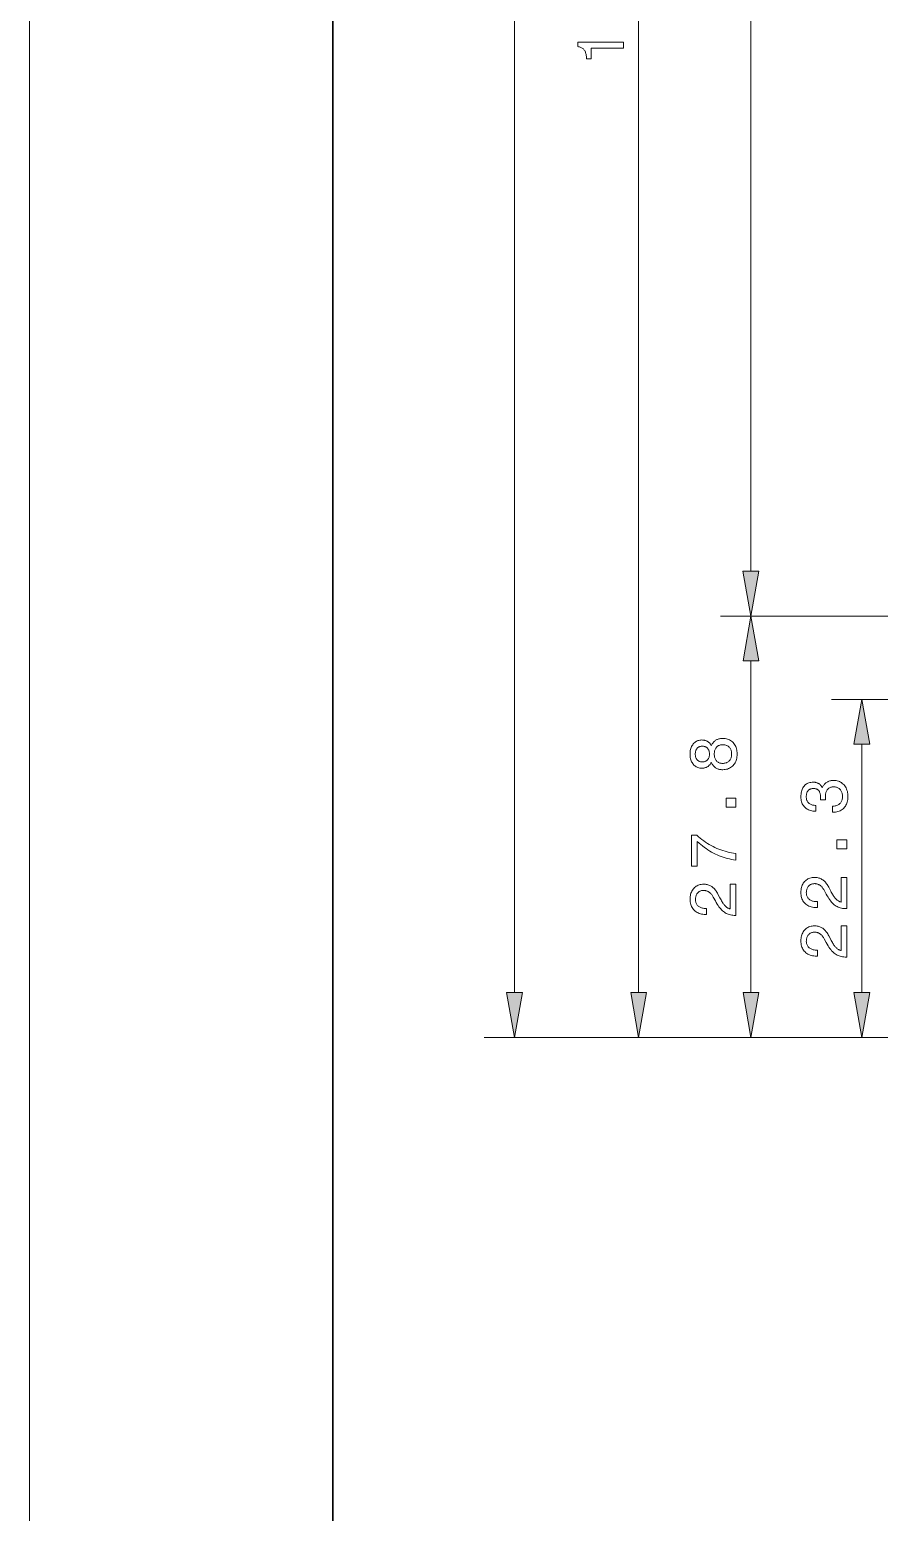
# Model space of a CAD drawing. Extents: x 0 to 297, y 0 to 420.
# Drawn here: x 0 to 56, y 112.9 to 210.7 of the extents above; entities that cross this region are included whole.
import ezdxf

# ---------------------------------------------------------------- set-up
doc = ezdxf.new("R2010")
doc.units = 0

msp = doc.modelspace()

# ---------------------------------------------------------------- linework, layer by layer
at = {"lineweight": 13}
for p, q in [((0, 420), (0, 0)), ((31.983, 147.178), (31.983, 390.269)), ((40.167, 147.178), (40.167, 284.769)), ((47.568, 174.978), (47.568, 277.269)), ((66.799, 172.023), (45.568, 172.023)), ((66.799, 172.023), (45.578, 172.023)), ((47.578, 147.178), (47.578, 169.069)), ((74.26, 144.223), (29.983, 144.223)), ((74.26, 144.223), (38.167, 144.223)), ((74.26, 144.223), (45.578, 144.223)), ((74.26, 144.223), (52.891, 144.223))]:
    msp.add_line(p, q, dxfattribs=at)
at = {"color": 3, "lineweight": 30}
msp.add_line((20.001, 415), (20.001, 5), dxfattribs=at)
at = {"lineweight": 13, "ltscale": 0.335209}
msp.add_line((66.299, 166.523), (52.891, 166.523), dxfattribs=at)
at = {"lineweight": 13, "ltscale": 0.409779}
msp.add_line((54.891, 147.178), (54.891, 163.569), dxfattribs=at)
at = {"lineweight": 13}
for points in [[(39.167, 209.498), (37.034, 209.498), (37.034, 208.798), (36.728, 208.798), (36.726, 208.873), (36.72, 208.944), (36.713, 209.011), (36.702, 209.075), (36.689, 209.134), (36.674, 209.189), (36.656, 209.241), (36.635, 209.288), (36.612, 209.332), (36.586, 209.371), (36.557, 209.407), (36.525, 209.44), (36.489, 209.47), (36.451, 209.497), (36.409, 209.521), (36.363, 209.542), (36.314, 209.56), (36.262, 209.575), (36.207, 209.588), (36.148, 209.597), (36.148, 209.89), (39.167, 209.89)], [(47.047, 174.978), (47.568, 172.023), (48.089, 174.978)], [(48.099, 169.069), (47.578, 172.023), (47.057, 169.069)], [(55.412, 163.569), (54.891, 166.523), (54.37, 163.569)], [(44.963, 162.382), (44.944, 162.344), (44.924, 162.307), (44.903, 162.272), (44.88, 162.239), (44.856, 162.209), (44.831, 162.18), (44.804, 162.153), (44.776, 162.129), (44.747, 162.106), (44.716, 162.085), (44.684, 162.066), (44.651, 162.049), (44.616, 162.034), (44.58, 162.021), (44.542, 162.011), (44.503, 162.002), (44.463, 161.995), (44.421, 161.99), (44.378, 161.987), (44.333, 161.986), (44.265, 161.988), (44.2, 161.996), (44.138, 162.009), (44.078, 162.027), (44.021, 162.05), (43.967, 162.079), (43.915, 162.112), (43.865, 162.151), (43.818, 162.195), (43.774, 162.244), (43.733, 162.297), (43.697, 162.354), (43.664, 162.413), (43.636, 162.476), (43.613, 162.542), (43.593, 162.611), (43.578, 162.683), (43.568, 162.758), (43.561, 162.836), (43.559, 162.918), (43.561, 163), (43.568, 163.078), (43.578, 163.154), (43.593, 163.226), (43.613, 163.295), (43.636, 163.361), (43.664, 163.423), (43.697, 163.482), (43.733, 163.538), (43.774, 163.591), (43.818, 163.64), (43.865, 163.683), (43.915, 163.722), (43.967, 163.755), (44.021, 163.783), (44.078, 163.806), (44.138, 163.824), (44.2, 163.837), (44.265, 163.845), (44.333, 163.847), (44.378, 163.846), (44.422, 163.844), (44.464, 163.839), (44.505, 163.832), (44.544, 163.823), (44.582, 163.812), (44.618, 163.8), (44.653, 163.785), (44.687, 163.769), (44.719, 163.75), (44.749, 163.73), (44.778, 163.707), (44.806, 163.683), (44.833, 163.656), (44.858, 163.628), (44.881, 163.597), (44.904, 163.564), (44.925, 163.529), (44.945, 163.492), (44.963, 163.453), (44.983, 163.501), (45.004, 163.547), (45.028, 163.59), (45.053, 163.631), (45.081, 163.67), (45.11, 163.706), (45.141, 163.739), (45.175, 163.77), (45.21, 163.799), (45.248, 163.825), (45.287, 163.849), (45.328, 163.87), (45.371, 163.889), (45.415, 163.906), (45.461, 163.919), (45.509, 163.931), (45.559, 163.939), (45.61, 163.946), (45.663, 163.949), (45.718, 163.951), (45.802, 163.948), (45.884, 163.94), (45.961, 163.926), (46.036, 163.906), (46.106, 163.881), (46.173, 163.85), (46.237, 163.814), (46.297, 163.772), (46.354, 163.724), (46.407, 163.671), (46.456, 163.614), (46.5, 163.552), (46.538, 163.486), (46.572, 163.417), (46.6, 163.343), (46.623, 163.266), (46.641, 163.185), (46.654, 163.1), (46.662, 163.011), (46.664, 162.918), (46.662, 162.825), (46.654, 162.736), (46.641, 162.651), (46.623, 162.57), (46.6, 162.492), (46.572, 162.419), (46.538, 162.35), (46.5, 162.284), (46.456, 162.223), (46.407, 162.165), (46.354, 162.112), (46.297, 162.065), (46.237, 162.023), (46.173, 161.987), (46.106, 161.956), (46.036, 161.931), (45.961, 161.912), (45.884, 161.898), (45.802, 161.89), (45.718, 161.887), (45.663, 161.888), (45.61, 161.892), (45.559, 161.898), (45.509, 161.907), (45.461, 161.918), (45.415, 161.932), (45.371, 161.948), (45.328, 161.967), (45.287, 161.988), (45.248, 162.012), (45.21, 162.038), (45.175, 162.067), (45.141, 162.098), (45.11, 162.132), (45.081, 162.167), (45.053, 162.206), (45.028, 162.246), (45.004, 162.289), (44.983, 162.334)], [(44.366, 162.397), (44.409, 162.398), (44.449, 162.403), (44.488, 162.41), (44.525, 162.42), (44.56, 162.433), (44.594, 162.448), (44.626, 162.467), (44.657, 162.488), (44.685, 162.512), (44.712, 162.539), (44.737, 162.569), (44.759, 162.6), (44.779, 162.633), (44.796, 162.668), (44.81, 162.705), (44.822, 162.744), (44.831, 162.784), (44.838, 162.827), (44.842, 162.871), (44.843, 162.918), (44.842, 162.964), (44.838, 163.009), (44.831, 163.052), (44.822, 163.093), (44.81, 163.132), (44.796, 163.169), (44.779, 163.204), (44.759, 163.237), (44.737, 163.269), (44.712, 163.298), (44.685, 163.325), (44.657, 163.349), (44.626, 163.371), (44.594, 163.389), (44.56, 163.405), (44.525, 163.418), (44.488, 163.428), (44.449, 163.435), (44.409, 163.439), (44.366, 163.44), (44.324, 163.439), (44.284, 163.435), (44.246, 163.428), (44.209, 163.418), (44.174, 163.406), (44.141, 163.39), (44.11, 163.372), (44.081, 163.351), (44.054, 163.328), (44.028, 163.301), (44.005, 163.272), (43.984, 163.241), (43.965, 163.208), (43.949, 163.173), (43.936, 163.136), (43.924, 163.096), (43.916, 163.055), (43.91, 163.011), (43.906, 162.966), (43.905, 162.918), (43.906, 162.87), (43.91, 162.825), (43.916, 162.781), (43.924, 162.74), (43.936, 162.701), (43.949, 162.664), (43.965, 162.629), (43.984, 162.596), (44.005, 162.565), (44.028, 162.536), (44.054, 162.51), (44.081, 162.486), (44.11, 162.465), (44.141, 162.447), (44.174, 162.432), (44.209, 162.419), (44.246, 162.409), (44.284, 162.402), (44.324, 162.398)], [(45.709, 162.302), (45.763, 162.304), (45.814, 162.309), (45.863, 162.317), (45.91, 162.329), (45.955, 162.343), (45.997, 162.362), (46.037, 162.383), (46.074, 162.408), (46.11, 162.436), (46.143, 162.468), (46.173, 162.502), (46.2, 162.539), (46.224, 162.578), (46.244, 162.619), (46.262, 162.663), (46.276, 162.709), (46.287, 162.758), (46.295, 162.809), (46.3, 162.862), (46.302, 162.918), (46.3, 162.974), (46.295, 163.027), (46.287, 163.079), (46.276, 163.128), (46.262, 163.174), (46.244, 163.218), (46.224, 163.26), (46.2, 163.299), (46.173, 163.336), (46.143, 163.37), (46.11, 163.401), (46.074, 163.429), (46.037, 163.454), (45.997, 163.476), (45.955, 163.494), (45.91, 163.509), (45.863, 163.52), (45.814, 163.529), (45.763, 163.534), (45.709, 163.535), (45.659, 163.534), (45.612, 163.529), (45.566, 163.521), (45.522, 163.509), (45.481, 163.494), (45.442, 163.476), (45.404, 163.455), (45.369, 163.43), (45.336, 163.402), (45.306, 163.371), (45.277, 163.337), (45.252, 163.3), (45.23, 163.261), (45.211, 163.219), (45.194, 163.175), (45.181, 163.129), (45.17, 163.08), (45.163, 163.028), (45.159, 162.974), (45.157, 162.918), (45.159, 162.862), (45.163, 162.808), (45.17, 162.757), (45.181, 162.708), (45.194, 162.662), (45.211, 162.618), (45.23, 162.576), (45.252, 162.537), (45.277, 162.501), (45.306, 162.466), (45.336, 162.435), (45.369, 162.407), (45.404, 162.383), (45.442, 162.361), (45.481, 162.343), (45.522, 162.328), (45.566, 162.317), (45.612, 162.309), (45.659, 162.304)], [(52.951, 159.08), (52.951, 159.478), (53.012, 159.481), (53.071, 159.487), (53.128, 159.497), (53.181, 159.509), (53.231, 159.525), (53.279, 159.544), (53.324, 159.566), (53.365, 159.592), (53.405, 159.62), (53.441, 159.652), (53.474, 159.687), (53.503, 159.725), (53.529, 159.765), (53.552, 159.808), (53.571, 159.853), (53.587, 159.902), (53.599, 159.952), (53.608, 160.006), (53.613, 160.062), (53.615, 160.121), (53.613, 160.179), (53.608, 160.234), (53.6, 160.287), (53.589, 160.337), (53.575, 160.385), (53.558, 160.43), (53.537, 160.473), (53.513, 160.513), (53.487, 160.551), (53.457, 160.586), (53.424, 160.618), (53.389, 160.647), (53.351, 160.673), (53.311, 160.695), (53.269, 160.713), (53.224, 160.729), (53.177, 160.741), (53.128, 160.749), (53.076, 160.754), (53.022, 160.756), (52.973, 160.754), (52.926, 160.749), (52.882, 160.741), (52.839, 160.729), (52.799, 160.714), (52.761, 160.696), (52.725, 160.674), (52.692, 160.649), (52.66, 160.62), (52.631, 160.588), (52.605, 160.553), (52.581, 160.516), (52.56, 160.475), (52.541, 160.432), (52.526, 160.387), (52.513, 160.338), (52.504, 160.287), (52.497, 160.233), (52.492, 160.176), (52.491, 160.117), (52.491, 160.109), (52.491, 160.1), (52.491, 160.091), (52.491, 160.083), (52.492, 160.074), (52.492, 160.065), (52.492, 160.056), (52.492, 160.047), (52.493, 160.038), (52.493, 160.029), (52.494, 160.019), (52.494, 160.009), (52.495, 159.998), (52.495, 159.987), (52.496, 159.975), (52.496, 159.962), (52.497, 159.949), (52.498, 159.935), (52.499, 159.921), (52.499, 159.906), (52.16, 159.906), (52.16, 159.915), (52.161, 159.925), (52.161, 159.934), (52.162, 159.943), (52.162, 159.952), (52.162, 159.96), (52.162, 159.969), (52.163, 159.978), (52.163, 159.986), (52.163, 159.995), (52.163, 160.003), (52.164, 160.011), (52.164, 160.02), (52.164, 160.027), (52.164, 160.035), (52.164, 160.043), (52.164, 160.051), (52.164, 160.058), (52.164, 160.066), (52.164, 160.073), (52.163, 160.129), (52.16, 160.183), (52.154, 160.234), (52.146, 160.281), (52.135, 160.326), (52.123, 160.368), (52.108, 160.406), (52.091, 160.442), (52.071, 160.474), (52.049, 160.504), (52.025, 160.531), (51.999, 160.554), (51.969, 160.575), (51.938, 160.594), (51.904, 160.609), (51.868, 160.622), (51.829, 160.632), (51.788, 160.639), (51.744, 160.643), (51.698, 160.644), (51.654, 160.643), (51.611, 160.639), (51.571, 160.632), (51.533, 160.622), (51.497, 160.61), (51.463, 160.595), (51.431, 160.577), (51.401, 160.557), (51.374, 160.534), (51.348, 160.508), (51.325, 160.48), (51.304, 160.449), (51.286, 160.416), (51.27, 160.38), (51.257, 160.342), (51.246, 160.302), (51.237, 160.259), (51.231, 160.214), (51.227, 160.167), (51.226, 160.117), (51.228, 160.061), (51.233, 160.008), (51.241, 159.957), (51.252, 159.91), (51.267, 159.865), (51.284, 159.823), (51.306, 159.783), (51.33, 159.747), (51.358, 159.713), (51.388, 159.682), (51.422, 159.653), (51.459, 159.628), (51.499, 159.606), (51.543, 159.587), (51.589, 159.57), (51.638, 159.557), (51.69, 159.546), (51.745, 159.539), (51.804, 159.535), (51.865, 159.533), (51.865, 159.149), (51.835, 159.149), (51.749, 159.152), (51.666, 159.16), (51.587, 159.172), (51.512, 159.19), (51.44, 159.213), (51.371, 159.242), (51.306, 159.275), (51.245, 159.313), (51.187, 159.357), (51.133, 159.406), (51.084, 159.459), (51.039, 159.515), (51, 159.575), (50.966, 159.639), (50.937, 159.706), (50.914, 159.777), (50.895, 159.851), (50.882, 159.929), (50.874, 160.011), (50.872, 160.096), (50.874, 160.186), (50.88, 160.272), (50.891, 160.353), (50.906, 160.431), (50.925, 160.504), (50.949, 160.573), (50.976, 160.638), (51.008, 160.699), (51.044, 160.756), (51.085, 160.809), (51.129, 160.857), (51.177, 160.9), (51.228, 160.938), (51.282, 160.97), (51.34, 160.998), (51.401, 161.021), (51.466, 161.039), (51.533, 161.051), (51.605, 161.059), (51.679, 161.062), (51.722, 161.061), (51.764, 161.058), (51.804, 161.053), (51.843, 161.046), (51.881, 161.038), (51.917, 161.027), (51.952, 161.015), (51.986, 161), (52.019, 160.984), (52.05, 160.966), (52.08, 160.946), (52.109, 160.924), (52.136, 160.9), (52.162, 160.874), (52.186, 160.847), (52.208, 160.818), (52.23, 160.786), (52.249, 160.753), (52.268, 160.719), (52.284, 160.682), (52.303, 160.729), (52.324, 160.774), (52.346, 160.817), (52.371, 160.857), (52.398, 160.895), (52.426, 160.931), (52.457, 160.964), (52.489, 160.995), (52.524, 161.024), (52.561, 161.05), (52.599, 161.074), (52.639, 161.095), (52.681, 161.114), (52.724, 161.13), (52.77, 161.144), (52.817, 161.155), (52.866, 161.164), (52.916, 161.17), (52.968, 161.174), (53.022, 161.175), (53.107, 161.172), (53.188, 161.164), (53.266, 161.149), (53.341, 161.128), (53.412, 161.102), (53.479, 161.069), (53.544, 161.031), (53.604, 160.986), (53.662, 160.936), (53.716, 160.88), (53.766, 160.819), (53.81, 160.754), (53.849, 160.686), (53.883, 160.613), (53.912, 160.537), (53.935, 160.456), (53.954, 160.372), (53.967, 160.284), (53.975, 160.192), (53.977, 160.096), (53.975, 160.005), (53.966, 159.918), (53.953, 159.835), (53.934, 159.755), (53.909, 159.679), (53.879, 159.607), (53.844, 159.539), (53.803, 159.474), (53.757, 159.413), (53.705, 159.356), (53.649, 159.304), (53.589, 159.257), (53.526, 159.215), (53.459, 159.179), (53.388, 159.149), (53.314, 159.124), (53.236, 159.105), (53.154, 159.091), (53.069, 159.083), (52.98, 159.08)], [(46.578, 159.422), (45.935, 159.422), (45.935, 160.019), (46.578, 160.019)], [(46.578, 155.923), (46.434, 155.944), (46.293, 155.97), (46.153, 155.999), (46.015, 156.033), (45.88, 156.07), (45.746, 156.112), (45.615, 156.158), (45.485, 156.208), (45.357, 156.262), (45.232, 156.32), (45.108, 156.382), (44.985, 156.449), (44.863, 156.521), (44.742, 156.597), (44.622, 156.678), (44.504, 156.764), (44.386, 156.854), (44.269, 156.948), (44.154, 157.048), (44.04, 157.152), (44.04, 155.511), (43.645, 155.511), (43.645, 157.567), (44.004, 157.567), (44.116, 157.467), (44.23, 157.37), (44.345, 157.279), (44.463, 157.191), (44.581, 157.107), (44.702, 157.028), (44.824, 156.953), (44.948, 156.882), (45.074, 156.816), (45.201, 156.753), (45.33, 156.695), (45.461, 156.641), (45.594, 156.591), (45.729, 156.545), (45.866, 156.504), (46.005, 156.467), (46.145, 156.433), (46.287, 156.404), (46.432, 156.38), (46.578, 156.359)], [(53.891, 156.672), (53.248, 156.672), (53.248, 157.269), (53.891, 157.269)], [(53.891, 152.719), (53.878, 152.719), (53.791, 152.721), (53.706, 152.728), (53.624, 152.738), (53.546, 152.752), (53.47, 152.771), (53.397, 152.794), (53.327, 152.821), (53.26, 152.852), (53.196, 152.887), (53.135, 152.926), (53.075, 152.971), (53.016, 153.022), (52.957, 153.08), (52.897, 153.145), (52.838, 153.216), (52.779, 153.294), (52.72, 153.378), (52.661, 153.47), (52.602, 153.568), (52.544, 153.672), (52.405, 153.927), (52.379, 153.972), (52.354, 154.014), (52.327, 154.054), (52.3, 154.091), (52.273, 154.126), (52.244, 154.158), (52.215, 154.188), (52.186, 154.215), (52.156, 154.24), (52.125, 154.263), (52.094, 154.283), (52.061, 154.3), (52.027, 154.316), (51.993, 154.33), (51.957, 154.342), (51.92, 154.351), (51.882, 154.358), (51.843, 154.364), (51.803, 154.367), (51.762, 154.368), (51.715, 154.366), (51.67, 154.361), (51.627, 154.353), (51.586, 154.342), (51.546, 154.327), (51.509, 154.309), (51.473, 154.288), (51.439, 154.263), (51.407, 154.236), (51.377, 154.205), (51.349, 154.171), (51.324, 154.135), (51.302, 154.097), (51.283, 154.056), (51.267, 154.013), (51.254, 153.969), (51.243, 153.922), (51.236, 153.872), (51.232, 153.821), (51.23, 153.767), (51.232, 153.714), (51.238, 153.663), (51.247, 153.614), (51.26, 153.568), (51.277, 153.524), (51.297, 153.482), (51.321, 153.443), (51.349, 153.405), (51.381, 153.371), (51.416, 153.338), (51.454, 153.308), (51.496, 153.282), (51.54, 153.258), (51.586, 153.238), (51.636, 153.22), (51.689, 153.206), (51.744, 153.195), (51.802, 153.187), (51.862, 153.183), (51.926, 153.181), (51.962, 153.181), (51.962, 152.789), (51.901, 152.789), (51.808, 152.792), (51.719, 152.8), (51.634, 152.813), (51.553, 152.832), (51.476, 152.856), (51.402, 152.886), (51.333, 152.921), (51.268, 152.962), (51.207, 153.007), (51.149, 153.059), (51.096, 153.115), (51.049, 153.174), (51.008, 153.238), (50.972, 153.305), (50.941, 153.377), (50.916, 153.452), (50.897, 153.531), (50.883, 153.613), (50.875, 153.7), (50.872, 153.79), (50.874, 153.877), (50.882, 153.961), (50.894, 154.041), (50.911, 154.117), (50.934, 154.191), (50.961, 154.26), (50.993, 154.327), (51.03, 154.39), (51.072, 154.45), (51.119, 154.506), (51.169, 154.558), (51.223, 154.604), (51.28, 154.645), (51.34, 154.681), (51.404, 154.711), (51.47, 154.735), (51.539, 154.754), (51.612, 154.768), (51.687, 154.776), (51.766, 154.779), (51.827, 154.777), (51.887, 154.773), (51.945, 154.765), (52.001, 154.753), (52.056, 154.739), (52.11, 154.721), (52.162, 154.701), (52.212, 154.676), (52.261, 154.649), (52.309, 154.619), (52.355, 154.585), (52.399, 154.548), (52.443, 154.508), (52.485, 154.464), (52.526, 154.416), (52.566, 154.366), (52.604, 154.312), (52.642, 154.255), (52.678, 154.194), (52.712, 154.13), (52.841, 153.877), (52.878, 153.807), (52.915, 153.741), (52.95, 153.679), (52.985, 153.621), (53.02, 153.567), (53.053, 153.517), (53.086, 153.472), (53.118, 153.43), (53.15, 153.393), (53.18, 153.359), (53.211, 153.329), (53.243, 153.301), (53.275, 153.275), (53.308, 153.251), (53.341, 153.229), (53.375, 153.209), (53.41, 153.191), (53.446, 153.176), (53.483, 153.163), (53.52, 153.151), (53.52, 154.779), (53.891, 154.779)], [(46.578, 152.271), (46.565, 152.271), (46.478, 152.273), (46.393, 152.279), (46.312, 152.29), (46.233, 152.304), (46.157, 152.323), (46.084, 152.346), (46.014, 152.372), (45.947, 152.403), (45.883, 152.438), (45.822, 152.478), (45.763, 152.522), (45.703, 152.574), (45.644, 152.632), (45.584, 152.696), (45.525, 152.768), (45.466, 152.846), (45.407, 152.93), (45.348, 153.021), (45.289, 153.119), (45.231, 153.224), (45.092, 153.479), (45.066, 153.524), (45.041, 153.566), (45.014, 153.606), (44.987, 153.643), (44.96, 153.678), (44.931, 153.71), (44.903, 153.74), (44.873, 153.767), (44.843, 153.792), (44.812, 153.814), (44.781, 153.834), (44.748, 153.852), (44.715, 153.868), (44.68, 153.882), (44.644, 153.893), (44.607, 153.903), (44.569, 153.91), (44.53, 153.916), (44.49, 153.919), (44.449, 153.92), (44.402, 153.918), (44.357, 153.913), (44.314, 153.905), (44.273, 153.894), (44.233, 153.879), (44.196, 153.861), (44.16, 153.84), (44.126, 153.815), (44.094, 153.787), (44.064, 153.756), (44.036, 153.723), (44.011, 153.687), (43.989, 153.648), (43.97, 153.608), (43.954, 153.565), (43.941, 153.52), (43.931, 153.473), (43.923, 153.424), (43.919, 153.373), (43.917, 153.319), (43.919, 153.266), (43.925, 153.215), (43.934, 153.166), (43.947, 153.12), (43.964, 153.076), (43.984, 153.034), (44.008, 152.994), (44.036, 152.957), (44.068, 152.922), (44.103, 152.89), (44.141, 152.86), (44.183, 152.833), (44.227, 152.81), (44.274, 152.789), (44.323, 152.772), (44.376, 152.758), (44.431, 152.747), (44.489, 152.739), (44.55, 152.734), (44.613, 152.733), (44.649, 152.733), (44.649, 152.341), (44.588, 152.341), (44.495, 152.343), (44.406, 152.352), (44.321, 152.365), (44.24, 152.384), (44.163, 152.408), (44.09, 152.438), (44.02, 152.473), (43.955, 152.513), (43.894, 152.559), (43.836, 152.611), (43.784, 152.666), (43.736, 152.726), (43.695, 152.79), (43.659, 152.857), (43.628, 152.928), (43.603, 153.003), (43.584, 153.082), (43.57, 153.165), (43.562, 153.252), (43.559, 153.342), (43.561, 153.429), (43.569, 153.512), (43.581, 153.592), (43.598, 153.669), (43.621, 153.742), (43.648, 153.812), (43.68, 153.879), (43.717, 153.942), (43.759, 154.002), (43.806, 154.058), (43.857, 154.11), (43.91, 154.156), (43.967, 154.197), (44.028, 154.233), (44.091, 154.263), (44.157, 154.287), (44.226, 154.306), (44.299, 154.32), (44.374, 154.328), (44.453, 154.331), (44.514, 154.329), (44.574, 154.324), (44.632, 154.316), (44.688, 154.305), (44.744, 154.291), (44.797, 154.273), (44.849, 154.252), (44.899, 154.228), (44.948, 154.201), (44.996, 154.171), (45.042, 154.137), (45.086, 154.1), (45.13, 154.059), (45.172, 154.015), (45.213, 153.968), (45.253, 153.918), (45.291, 153.864), (45.329, 153.806), (45.365, 153.746), (45.399, 153.682), (45.528, 153.429), (45.565, 153.358), (45.602, 153.292), (45.637, 153.231), (45.672, 153.173), (45.707, 153.119), (45.74, 153.069), (45.773, 153.024), (45.805, 152.982), (45.837, 152.944), (45.867, 152.911), (45.898, 152.881), (45.93, 152.852), (45.962, 152.826), (45.995, 152.802), (46.028, 152.781), (46.063, 152.761), (46.098, 152.743), (46.133, 152.728), (46.17, 152.715), (46.207, 152.703), (46.207, 154.331), (46.578, 154.331)], [(53.891, 149.521), (53.878, 149.521), (53.791, 149.523), (53.706, 149.529), (53.624, 149.54), (53.546, 149.554), (53.47, 149.573), (53.397, 149.596), (53.327, 149.622), (53.26, 149.653), (53.196, 149.688), (53.135, 149.728), (53.075, 149.772), (53.016, 149.824), (52.957, 149.882), (52.897, 149.946), (52.838, 150.018), (52.779, 150.096), (52.72, 150.18), (52.661, 150.271), (52.602, 150.369), (52.544, 150.474), (52.405, 150.729), (52.379, 150.774), (52.354, 150.816), (52.327, 150.856), (52.3, 150.893), (52.273, 150.928), (52.244, 150.96), (52.215, 150.99), (52.186, 151.017), (52.156, 151.042), (52.125, 151.064), (52.094, 151.084), (52.061, 151.102), (52.027, 151.118), (51.993, 151.132), (51.957, 151.143), (51.92, 151.153), (51.882, 151.16), (51.843, 151.166), (51.803, 151.169), (51.762, 151.17), (51.715, 151.168), (51.67, 151.163), (51.627, 151.155), (51.586, 151.144), (51.546, 151.129), (51.509, 151.111), (51.473, 151.09), (51.439, 151.065), (51.407, 151.037), (51.377, 151.006), (51.349, 150.973), (51.324, 150.937), (51.302, 150.898), (51.283, 150.858), (51.267, 150.815), (51.254, 150.77), (51.243, 150.723), (51.236, 150.674), (51.232, 150.623), (51.23, 150.569), (51.232, 150.516), (51.238, 150.465), (51.247, 150.416), (51.26, 150.37), (51.277, 150.326), (51.297, 150.284), (51.321, 150.244), (51.349, 150.207), (51.381, 150.172), (51.416, 150.14), (51.454, 150.11), (51.496, 150.083), (51.54, 150.06), (51.586, 150.039), (51.636, 150.022), (51.689, 150.008), (51.744, 149.997), (51.802, 149.989), (51.862, 149.984), (51.926, 149.983), (51.962, 149.983), (51.962, 149.591), (51.901, 149.591), (51.808, 149.593), (51.719, 149.602), (51.634, 149.615), (51.553, 149.634), (51.476, 149.658), (51.402, 149.688), (51.333, 149.723), (51.268, 149.763), (51.207, 149.809), (51.149, 149.861), (51.096, 149.916), (51.049, 149.976), (51.008, 150.04), (50.972, 150.107), (50.941, 150.178), (50.916, 150.253), (50.897, 150.332), (50.883, 150.415), (50.875, 150.502), (50.872, 150.592), (50.874, 150.679), (50.882, 150.762), (50.894, 150.842), (50.911, 150.919), (50.934, 150.992), (50.961, 151.062), (50.993, 151.129), (51.03, 151.192), (51.072, 151.252), (51.119, 151.308), (51.169, 151.36), (51.223, 151.406), (51.28, 151.447), (51.34, 151.483), (51.404, 151.513), (51.47, 151.537), (51.539, 151.556), (51.612, 151.57), (51.687, 151.578), (51.766, 151.581), (51.827, 151.579), (51.887, 151.574), (51.945, 151.566), (52.001, 151.555), (52.056, 151.541), (52.11, 151.523), (52.162, 151.502), (52.212, 151.478), (52.261, 151.451), (52.309, 151.421), (52.355, 151.387), (52.399, 151.35), (52.443, 151.309), (52.485, 151.265), (52.526, 151.218), (52.566, 151.168), (52.604, 151.114), (52.642, 151.056), (52.678, 150.996), (52.712, 150.932), (52.841, 150.679), (52.878, 150.608), (52.915, 150.542), (52.95, 150.481), (52.985, 150.423), (53.02, 150.369), (53.053, 150.319), (53.086, 150.274), (53.118, 150.232), (53.15, 150.194), (53.18, 150.161), (53.211, 150.131), (53.243, 150.102), (53.275, 150.076), (53.308, 150.052), (53.341, 150.031), (53.375, 150.011), (53.41, 149.993), (53.446, 149.978), (53.483, 149.965), (53.52, 149.953), (53.52, 151.581), (53.891, 151.581)], [(31.462, 147.178), (31.983, 144.223), (32.504, 147.178)], [(39.646, 147.178), (40.167, 144.223), (40.688, 147.178)], [(47.057, 147.178), (47.578, 144.223), (48.099, 147.178)], [(54.37, 147.178), (54.891, 144.223), (55.412, 147.178)]]:
    msp.add_lwpolyline(points, close=True, dxfattribs=at)
for points in [[(47.047, 174.978), (47.568, 172.023), (47.047, 174.978), (48.089, 174.978)], [(48.099, 169.069), (47.578, 172.023), (48.099, 169.069), (47.057, 169.069)], [(55.412, 163.569), (54.891, 166.523), (55.412, 163.569), (54.37, 163.569)], [(31.462, 147.178), (31.983, 144.223), (31.462, 147.178), (32.504, 147.178)], [(39.646, 147.178), (40.167, 144.223), (39.646, 147.178), (40.688, 147.178)], [(47.057, 147.178), (47.578, 144.223), (47.057, 147.178), (48.099, 147.178)], [(54.37, 147.178), (54.891, 144.223), (54.37, 147.178), (55.412, 147.178)]]:
    msp.add_solid(points, dxfattribs=at)

doc.saveas('drawing.dxf')
